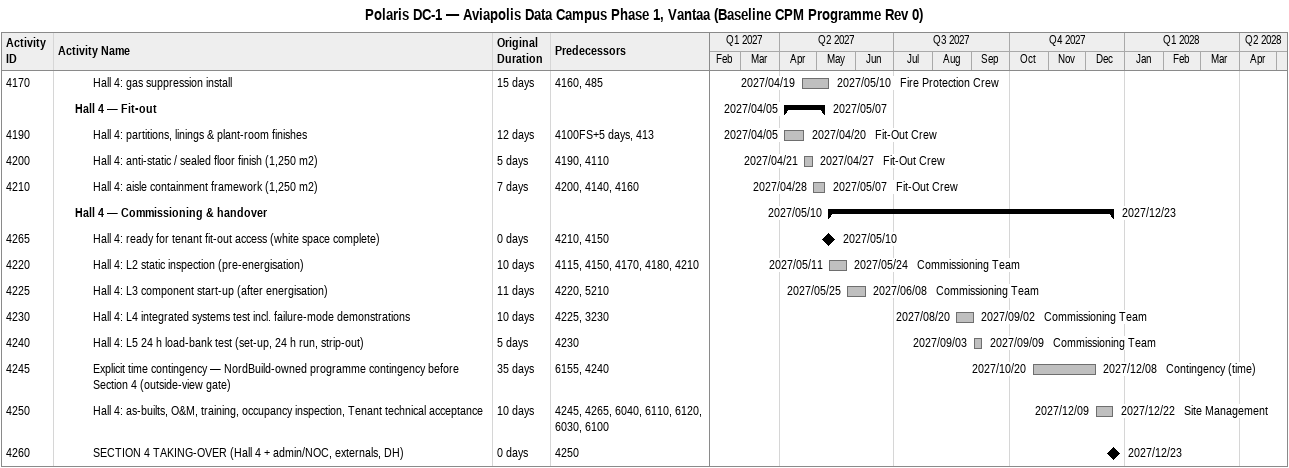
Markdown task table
Polaris DC-1 — Aviapolis Data Campus Phase 1, Vantaa (Baseline CPM Programme Rev 0)

| ID | Level | Task | Original duration | Start | Finish | Predecessors | Resources |
|---|---|---|---|---|---|---|---|
| 4170 | 3 | Hall 4: gas suppression install | 15d | 2027-04-19 | 2027-05-10 | 4160, 485 | Fire Protection Crew |
|  | 2 | **Hall 4 — Fit-out** |  | 2027-04-05 | 2027-05-07 |  |  |
| 4190 | 3 | Hall 4: partitions, linings & plant-room finishes | 12d | 2027-04-05 | 2027-04-20 | 4100FS+5d, 413 | Fit-Out Crew |
| 4200 | 3 | Hall 4: anti-static / sealed floor finish (1,250 m2) | 5d | 2027-04-21 | 2027-04-27 | 4190, 4110 | Fit-Out Crew |
| 4210 | 3 | Hall 4: aisle containment framework (1,250 m2) | 7d | 2027-04-28 | 2027-05-07 | 4200, 4140, 4160 | Fit-Out Crew |
|  | 2 | **Hall 4 — Commissioning & handover** |  | 2027-05-10 | 2027-12-23 |  |  |
| 4265 | 3 | Hall 4: ready for tenant fit-out access (white space complete) | 0d | 2027-05-10 | 2027-05-10 | 4210, 4150 |  |
| 4220 | 3 | Hall 4: L2 static inspection (pre-energisation) | 10d | 2027-05-11 | 2027-05-24 | 4115, 4150, 4170, 4180, 4210 | Commissioning Team |
| 4225 | 3 | Hall 4: L3 component start-up (after energisation) | 11d | 2027-05-25 | 2027-06-08 | 4220, 5210 | Commissioning Team |
| 4230 | 3 | Hall 4: L4 integrated systems test incl. failure-mode demonstrations | 10d | 2027-08-20 | 2027-09-02 | 4225, 3230 | Commissioning Team |
| 4240 | 3 | Hall 4: L5 24 h load-bank test (set-up, 24 h run, strip-out) | 5d | 2027-09-03 | 2027-09-09 | 4230 | Commissioning Team |
| 4245 | 3 | Explicit time contingency — NordBuild-owned programme contingency before Section 4 (outside-view gate) | 35d | 2027-10-20 | 2027-12-08 | 6155, 4240 | Contingency (time) |
| 4250 | 3 | Hall 4: as-builts, O&M, training, occupancy inspection, Tenant technical acceptance | 10d | 2027-12-09 | 2027-12-22 | 4245, 4265, 6040, 6110, 6120, 6030, 6100 | Site Management |
| 4260 | 3 | SECTION 4 TAKING-OVER (Hall 4 + admin/NOC, externals, DH) | 0d | 2027-12-23 | 2027-12-23 | 4250 |  |
